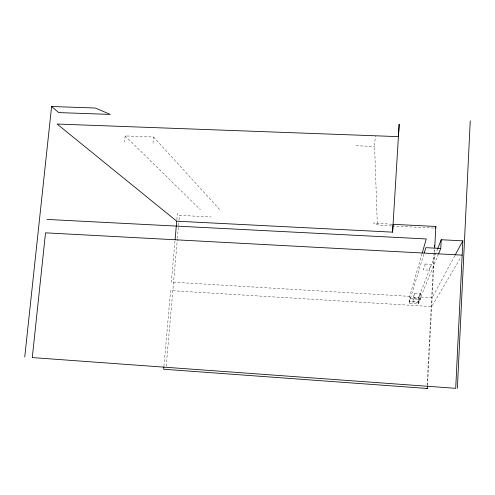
<?xml version="1.0" encoding="UTF-8"?>
<svg xmlns="http://www.w3.org/2000/svg" width="495" height="495" viewBox="0 0 495 495"><rect width="100%" height="100%" fill="white"/><g stroke="black" fill="none" stroke-linecap="round" stroke-linejoin="round"><path stroke-width="0.37" stroke-dasharray="2.48 1.86" d="M427.092 385.401L434.183 249.721M427.562 385.419L434.455 253.273M434.499 252.506L434.653 249.443M412.991 301.628L413.238 297.099L414.464 293.374L420.181 293.714L419.927 298.429L418.479 301.962L412.991 301.628L414.21 298.083L414.464 293.374M418.479 301.962L418.727 297.427L420.181 293.714M422.031 253.681L409.693 296.369L409.303 303.429L418.485 303.992L418.869 296.92L437.592 249.01M418.485 303.992L420.447 299.314L420.849 291.858M409.303 303.429L410.751 298.733L410.844 296.994M377.289 223.672L374.616 146.483L375.253 136.113M163.938 366.195L170.602 290.608L431.677 306.572L460.981 257.109M174.976 240.991L171.357 282.101L409.693 296.369M176.857 219.687L177.389 213.636L179.438 215.375L211.099 216.952M166.172 366.362L177.34 239.258M177.402 238.485L178.961 220.77M179.029 219.997L179.438 215.375M152.992 143.216L153.568 137.01L125.124 135.915L124.53 142.102M423.807 254.3L409.39 301.783L418.578 302.34L438.131 254.869M454.806 255.736L432.135 297.712L418.869 296.92M356.054 145.765L374.616 146.483M391.545 225.949L379.263 225.336L373.409 222.954L392.294 224.285M392.312 225.992L434.542 228.096M413.238 297.099L418.727 297.427M414.21 298.083L419.927 298.429M410.751 298.733L420.447 299.314M125.124 135.915L200.463 209.775M153.568 137.01L220.795 210.771M425.168 264.039L423.219 269.794L429.004 270.122L431.238 264.373L425.168 264.039"/><path stroke-width="0.74" d="M437.592 249.01L441.218 239.728L462.85 240.842L455.716 388.328L32.28 357.582L45.528 232.829L462.157 255.129M457.38 388.321L470.25 120.879M438.428 254.158L440.773 248.465L441.218 239.728M434.344 246.634L434.424 245.093M426.931 388.482L427.402 388.482L427.519 386.187M434.734 247.908L435.854 226.456L393.049 224.334L392.597 232.155L176.721 221.197L57.08 124.035L398.45 136.639L399.168 124.226L392.597 232.155M163.87 366.956L163.672 369.245L427.402 388.482M175.112 239.469L176.721 221.197M24.75 356.914L51.598 106.518L95.213 108.015L110.335 114.413L58.744 112.6L51.598 106.518M422.241 252.945L426.288 238.955L46.951 219.427M424.258 252.827L425.818 247.673L440.773 248.465M435.309 228.133L435.854 226.456M455.171 255.055L462.85 240.842"/></g></svg>
